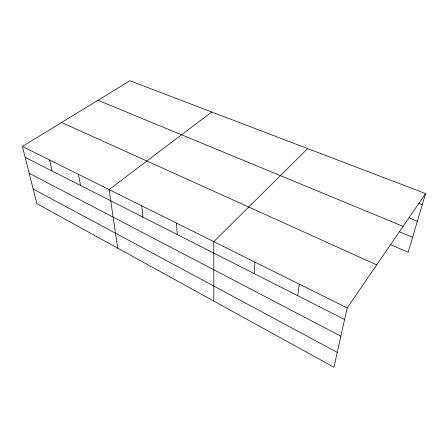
<?xml version="1.0" encoding="UTF-8"?>
<svg xmlns="http://www.w3.org/2000/svg" width="448" height="448" viewBox="0 0 448 448"><rect width="100%" height="100%" fill="white"/><g stroke="black" fill="none" stroke-linecap="round" stroke-linejoin="round"><path stroke-width="0.67" d="M254.229 273.627L254.962 262.119M297.702 295.697L299.286 284.161M425.6 193.575L347.155 307.972L333.934 367.231L36.87 203.627L22.4 146.457L129.898 80.769L425.6 193.575L408.139 252.246L390.438 244.608M307.681 148.59L213.797 241.646L213.825 301.084M211.719 111.983L109.094 189.571L117.701 248.147M418.348 203.291L422.257 204.814M408.996 217.823L417.374 221.211M98 100.257L403.122 226.352M399.185 231.717L412.58 237.322M61.645 122.478L376.695 264.891M22.4 146.457L347.155 307.972M25.155 157.343L344.585 319.497M29.187 173.281L340.866 336.162M33.169 189L337.249 352.363M49.594 159.981L52.024 170.985M78.434 174.328L80.506 185.438M141.73 205.806L142.906 217.118M176.557 223.126L177.19 234.517"/></g></svg>
